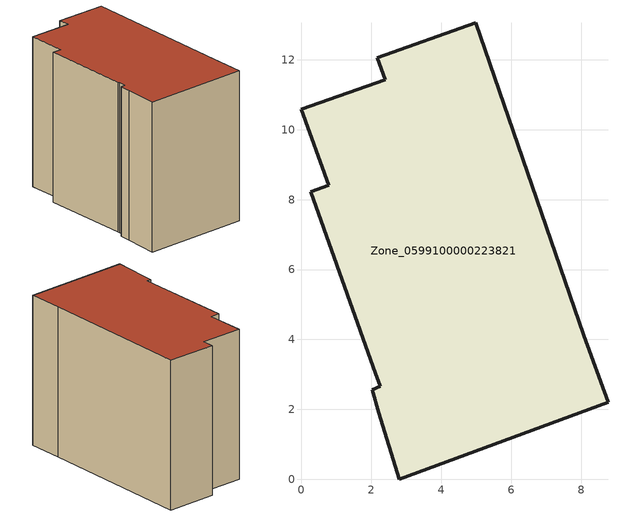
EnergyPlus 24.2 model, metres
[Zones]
Zone_0599100000223821
 floor ground (C_G): 4.99,13.06 8.08,4.12 8.77,2.2 2.8,0 2.2,1.91 2.02,2.57 2.25,2.66 2.11,3.05 2.06,3.2 0.26,8.23 0.78,8.41 0,10.59 2.4,11.44 2.17,12.06 z0
 wall outside (C_F): 8.08,4.12 4.99,13.06 2.17,12.06 2.4,11.44 0,10.59 0.78,8.41 0.26,8.23 2.06,3.2 2.11,3.05 2.25,2.66 2.02,2.57 2.2,1.91 2.8,0 8.77,2.2 8.08,4.12 z0:8.93
 roof outside (C_R): 2.11,3.05 2.25,2.66 2.02,2.57 2.2,1.91 2.8,0 8.77,2.2 8.08,4.12 4.99,13.06 2.17,12.06 2.4,11.44 0,10.59 0.78,8.41 0.26,8.23 2.06,3.2 z8.93
[BUILDING]
Pand.0599100000223821: North Axis=0; Terrain=City; Loads Convergence Tolerance Value=0.04; Temperature Convergence Tolerance Value=0.4; Solar Distribution=FullExterior; Maximum Number of Warmup Days=25; Minimum Number of Warmup Days=1
[Site:Location]
Rotterdam.The.Hague.AP_ZH_NLD Design_Conditions: Latitude=51.96; Longitude=4.45; Time Zone=1; Elevation=-4.5
[SITE:GROUNDTEMPERATURE:BUILDINGSURFACE]
18, 18, 18, 18, 18, 18, 18, 18, 18, 18, 18, 18
[MATERIAL] Thermal Absorptance=0.9; Solar Absorptance=0.7; Visible Absorptance=0.7
Name | Roughness | Thickness | Conductivity | Density | Specific Heat
G.TC.1946 | MediumSmooth | 0.15 | 1 | 540 | 1210
F.TC.1946 | Rough | 0.3 | 0.857143 | 1920 | 840
R.TC.1946 | MediumRough | 0.2 | 0.909091 | 1500 | 1000
[CONSTRUCTION]
C_G: G.TC.1946
C_F: F.TC.1946
C_R: R.TC.1946
[ZONE]
Zone_0599100000223821: Type=1; Multiplier=1; Ceiling Height=Autocalculate; Volume=Autocalculate; Floor Area=autocalculate; Part of Total Floor Area=Yes
[ZONEINFILTRATION:DESIGNFLOWRATE]
Infil_Zone_0599100000223821: Zone or ZoneList or Space or SpaceList=Zone_0599100000223821; Schedule=AlwaysOn; Design Flow Rate Calculation Method=Flow/Area; Flow Rate per Floor Area=0.003; Constant Term Coefficient=1; Temperature Term Coefficient=0; Velocity Term Coefficient=0; Velocity Squared Term Coefficient=0
[HVACTEMPLATE:ZONE:IDEALLOADSAIRSYSTEM]
Zone_0599100000223821: Maximum Heating Supply Air Temperature=50; Minimum Cooling Supply Air Temperature=13; Maximum Heating Supply Air Humidity Ratio=0.0156; Minimum Cooling Supply Air Humidity Ratio=0.0077; Heating Limit=NoLimit; Cooling Limit=NoLimit; Dehumidification Control Type=ConstantSensibleHeatRatio; Cooling Sensible Heat Ratio=0.7; Dehumidification Setpoint=60; Humidification Control Type=None; Humidification Setpoint=30; Outdoor Air Method=None; Outdoor Air Flow Rate per Person=0.00944; Outdoor Air Flow Rate per Zone Floor Area=0; Outdoor Air Flow Rate per Zone=0; Demand Controlled Ventilation Type=None; Outdoor Air Economizer Type=NoEconomizer; Heat Recovery Type=None; Sensible Heat Recovery Effectiveness=0.7; Latent Heat Recovery Effectiveness=0.65
[ZONECONTROL:THERMOSTAT]
ThermostatControl_Zone_0599100000223821: Zone or ZoneList=Zone_0599100000223821; Control Type Schedule=DualSetpointControlType; Control 1=Thermostat_Zone_0599100000223821; Temperature Difference Between Cutout And Setpoint=0
[THERMOSTATSETPOINT:DUALSETPOINT]
Thermostat_Zone_0599100000223821: Heating Setpoint Temperature Schedule=HeatingSetpoint_Zone_0599100000223821; Cooling Setpoint Temperature Schedule=CoolingSetpoint_Zone_0599100000223821
[SCHEDULE:COMPACT]
HeatingSetpoint_Zone_0599100000223821: Through: 12/31, For: AllDays, Until: 24:00, 21
CoolingSetpoint_Zone_0599100000223821: Through: 12/31, For: AllDays, Until: 24:00, 24
DualSetpointControlType: Through: 12/31, For: AllDays, Until: 24:00, 4
AlwaysOn: Through: 12/31, For: AllDays, Until: 24:00, 1
